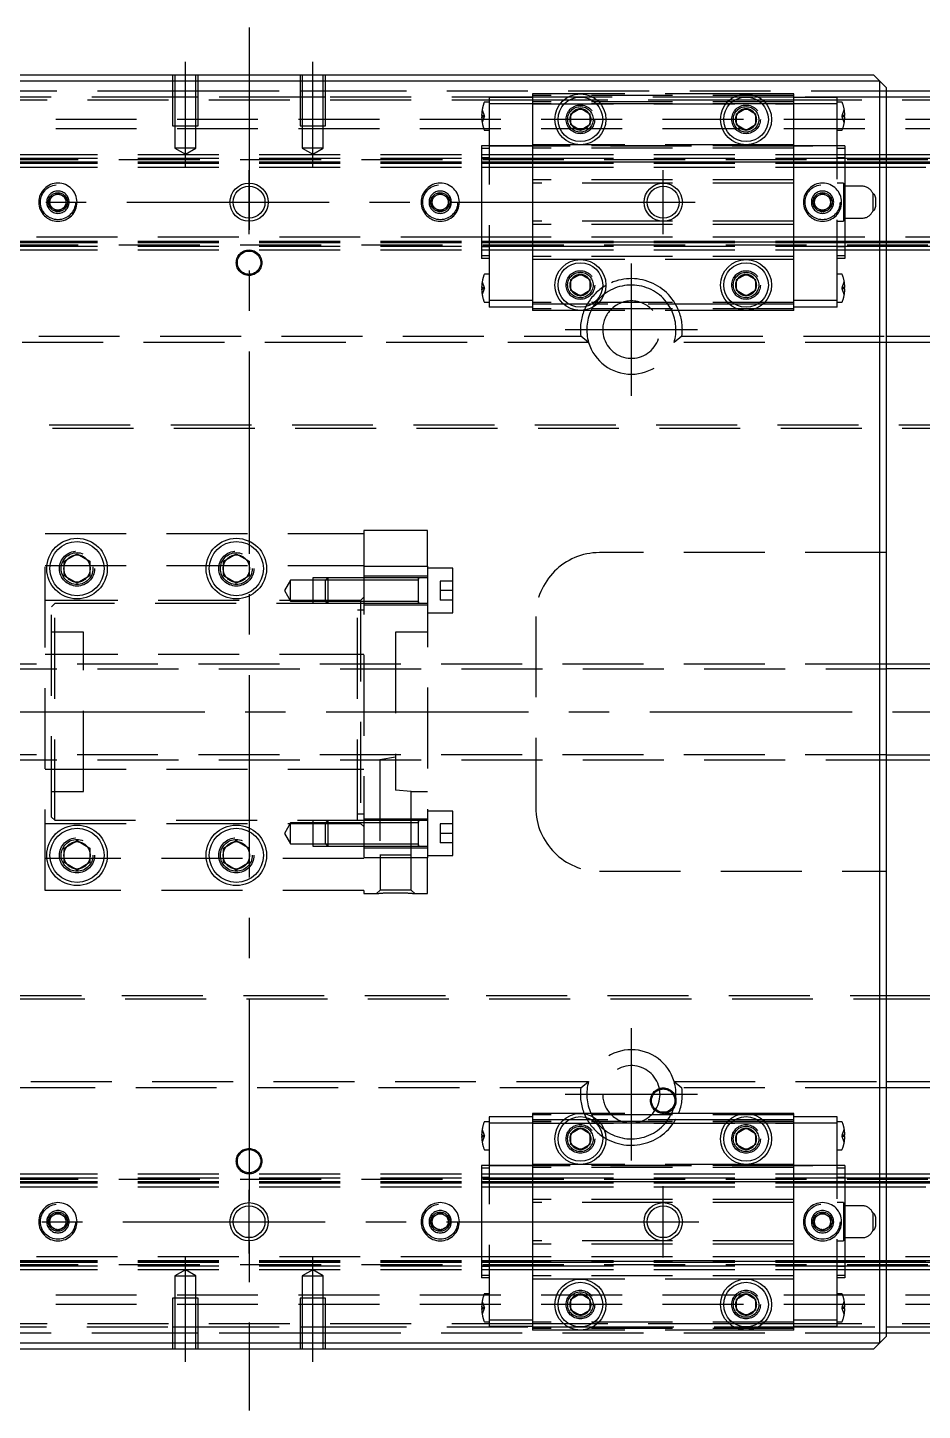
# Model space of a CAD drawing. Extents: x -22 to 734, y -340 to 107.
# Drawn here: x 195.2 to 335.7, y -109.6 to 107.4 of the extents above; entities that cross this region are included whole.
import ezdxf

# ---------------------------------------------------------------- set-up
doc = ezdxf.new("R2010")
doc.units = 0
doc.linetypes.add('CENTER', pattern=[50.8, 31.75, -6.35, 6.35, -6.35])
doc.linetypes.add('DASHED', pattern=[19.05, 12.7, -6.35])
doc.layers.get('0').update_dxf_attribs({"linetype": 'CONTINUOUS'})
doc.layers.add('CENTER', color=1, linetype='CENTER')

msp = doc.modelspace()

# ---------------------------------------------------------------- linework, layer by layer
at = {"color": 7, "linetype": 'CONTINUOUS'}
for p, q in [((132, 100), (328, 100)), ((329, 99), (328, 100)), ((329, 99), (131, 99)), ((330, 98), (329, 99)), ((329, -99), (329, 99)), ((330, 98), (330, -98)), ((330, 97.5), (458, 97.5)), ((459, 96.5), (330, 96.5)), ((280.5, 93.87), (282, 94.73)), ((280.5, 92.13), (280.5, 93.87)), ((282, 94.73), (283.5, 93.87)), ((283.5, 93.87), (283.5, 92.13)), ((306.5, 93.87), (308, 94.73)), ((306.5, 92.13), (306.5, 93.87)), ((308, 94.73), (309.5, 93.87)), ((309.5, 93.87), (309.5, 92.13)), ((282, 91.27), (280.5, 92.13)), ((283.5, 92.13), (282, 91.27)), ((308, 91.27), (306.5, 92.13)), ((309.5, 92.13), (308, 91.27)), ((330, 87.5), (460, 87.5)), ((330, 86.32), (460, 86.32)), ((330, 86.1), (460, 86.1)), ((330, 73.9), (460, 73.9)), ((330, 73.68), (460, 73.68)), ((330, 72.5), (460, 72.5)), ((280.5, 67.87), (282, 68.73)), ((280.5, 66.13), (280.5, 67.87)), ((282, 68.73), (283.5, 67.87)), ((283.5, 67.87), (283.5, 66.13)), ((306.5, 67.87), (308, 68.73)), ((306.5, 66.13), (306.5, 67.87)), ((308, 68.73), (309.5, 67.87)), ((309.5, 67.87), (309.5, 66.13)), ((282, 65.27), (280.5, 66.13)), ((283.5, 66.13), (282, 65.27)), ((308, 65.27), (306.5, 66.13)), ((309.5, 66.13), (308, 65.27)), ((330, 59), (402.06, 59)), ((403.29, 58), (330, 58)), ((201, 23.65), (203, 24.81)), ((203, 24.81), (205, 23.65)), ((226, 23.65), (228, 24.81)), ((228, 24.81), (230, 23.65)), ((201, 21.35), (201, 23.65)), ((205, 23.65), (205, 21.35)), ((226, 21.35), (226, 23.65)), ((230, 23.65), (230, 21.35)), ((203, 20.19), (201, 21.35)), ((205, 21.35), (203, 20.19)), ((228, 20.19), (226, 21.35)), ((230, 21.35), (228, 20.19)), ((410, 7.5), (330, 7.5)), ((330, -7.5), (410, -7.5)), ((201, -21.35), (203, -20.19)), ((201, -23.65), (201, -21.35)), ((203, -20.19), (205, -21.35)), ((205, -21.35), (205, -23.65)), ((226, -21.35), (228, -20.19)), ((226, -23.65), (226, -21.35)), ((228, -20.19), (230, -21.35)), ((230, -21.35), (230, -23.65)), ((203, -24.81), (201, -23.65)), ((205, -23.65), (203, -24.81)), ((228, -24.81), (226, -23.65)), ((230, -23.65), (228, -24.81)), ((330, -58), (403.29, -58)), ((402.06, -59), (330, -59)), ((280.5, -66.13), (282, -65.27)), ((280.5, -67.87), (280.5, -66.13)), ((282, -65.27), (283.5, -66.13)), ((283.5, -66.13), (283.5, -67.87)), ((306.5, -66.13), (308, -65.27)), ((306.5, -67.87), (306.5, -66.13)), ((308, -65.27), (309.5, -66.13)), ((309.5, -66.13), (309.5, -67.87)), ((282, -68.73), (280.5, -67.87)), ((283.5, -67.87), (282, -68.73)), ((308, -68.73), (306.5, -67.87)), ((309.5, -67.87), (308, -68.73)), ((330, -72.5), (460, -72.5)), ((330, -73.68), (460, -73.68)), ((330, -73.9), (460, -73.9)), ((330, -86.1), (460, -86.1)), ((330, -86.32), (460, -86.32)), ((330, -87.5), (460, -87.5)), ((280.5, -92.13), (282, -91.27)), ((280.5, -93.87), (280.5, -92.13)), ((282, -91.27), (283.5, -92.13)), ((283.5, -92.13), (283.5, -93.87)), ((306.5, -92.13), (308, -91.27)), ((306.5, -93.87), (306.5, -92.13)), ((308, -91.27), (309.5, -92.13)), ((309.5, -92.13), (309.5, -93.87)), ((282, -94.73), (280.5, -93.87)), ((283.5, -93.87), (282, -94.73)), ((308, -94.73), (306.5, -93.87)), ((309.5, -93.87), (308, -94.73)), ((330, -96.5), (459, -96.5)), ((458, -97.5), (330, -97.5)), ((131, -99), (329, -99)), ((328, -100), (329, -99)), ((329, -99), (330, -98)), ((328, -100), (132, -100))]:
    msp.add_line(p, q, dxfattribs=at)
at = {"color": 3, "linetype": 'DASHED'}
for p, q in [((218, 100), (218, 92)), ((218.35, 100), (218.35, 92)), ((221.65, 92), (221.65, 100)), ((222, 92), (222, 100)), ((238, 100), (238, 92)), ((238.35, 100), (238.35, 92)), ((241.65, 92), (241.65, 100)), ((242, 92), (242, 100)), ((130, 97.5), (218, 97.5)), ((218, 96.5), (185.5, 96.5)), ((274.5, 96), (185.5, 96)), ((218, 97.5), (222, 97.5)), ((222, 96.5), (218, 96.5)), ((222, 97.5), (238, 97.5)), ((238, 96.5), (222, 96.5)), ((238, 97.5), (242, 97.5)), ((242, 96.5), (238, 96.5)), ((242, 97.5), (330, 97.5)), ((274.5, 96.5), (242, 96.5)), ((267.7, 95.7), (266.99, 95.7)), ((267.7, 96.45), (267.7, 95.45)), ((274.5, 96.45), (267.7, 96.45)), ((274.5, 97), (274.5, 96)), ((282, 97), (274.5, 97)), ((315.5, 96.75), (274.5, 96.75)), ((280.06, 96.5), (274.5, 96.5)), ((274.5, 96), (274.5, 89)), ((279.35, 96), (274.5, 96)), ((315.5, 95.75), (274.5, 95.75)), ((280.2, 96), (279.35, 96)), ((282, 96.5), (280.06, 96.5)), ((283.8, 96), (280.2, 96)), ((308, 97), (282, 97)), ((283.94, 96.5), (282, 96.5)), ((284.65, 96), (283.8, 96)), ((306.06, 96.5), (283.94, 96.5)), ((305.35, 96), (284.65, 96)), ((306.2, 96), (305.35, 96)), ((308, 96.5), (306.06, 96.5)), ((309.8, 96), (306.2, 96)), ((315.5, 97), (308, 97)), ((309.94, 96.5), (308, 96.5)), ((310.65, 96), (309.8, 96)), ((315.5, 96.5), (309.94, 96.5)), ((315.5, 96), (310.65, 96)), ((315.5, 96), (315.5, 97)), ((330, 96.5), (315.5, 96.5)), ((322.3, 96.45), (315.5, 96.45)), ((459.5, 96), (315.5, 96)), ((315.5, 89), (315.5, 96)), ((322.3, 95.45), (322.3, 96.45)), ((323.01, 95.7), (322.3, 95.7)), ((266.5, 93.6), (266.58, 93.6)), ((266.58, 93.4), (266.5, 93.4)), ((266.58, 94.5), (266.9, 93.6)), ((266.58, 93.6), (266.9, 93.6)), ((266.58, 93.6), (266.58, 93.4)), ((266.9, 93.4), (266.58, 92.5)), ((266.58, 93.4), (266.9, 93.4)), ((266.9, 93.6), (266.94, 93.5)), ((266.9, 93.4), (266.94, 93.5)), ((267.7, 95.45), (267.7, 64.55)), ((274.5, 95.45), (267.7, 95.45)), ((315.5, 95.45), (274.5, 95.45)), ((274.5, 95.45), (315.5, 95.45)), ((280, 93), (280.03, 93.35)), ((309.97, 93.33), (310, 93)), ((322.3, 95.45), (315.5, 95.45)), ((322.3, 64.55), (322.3, 95.45)), ((323.1, 93.6), (323.06, 93.5)), ((323.1, 93.4), (323.06, 93.5)), ((323.1, 93.6), (323.42, 94.5)), ((323.42, 93.6), (323.1, 93.6)), ((323.42, 92.5), (323.1, 93.4)), ((323.42, 93.4), (323.1, 93.4)), ((323.42, 93.4), (323.42, 93.6)), ((323.42, 93.6), (323.5, 93.6)), ((323.5, 93.4), (323.42, 93.4)), ((460, 93), (0, 93)), ((460, 91.5), (0, 91.5)), ((218, 92), (222, 92)), ((218.35, 92), (218.35, 88.5)), ((221.65, 88.5), (221.65, 92)), ((238, 92), (242, 92)), ((238.35, 92), (238.35, 88.5)), ((241.65, 88.5), (241.65, 92)), ((266.99, 91.3), (267.7, 91.3)), ((322.3, 91.3), (323.01, 91.3)), ((274.5, 89), (274.5, 88.5)), ((282, 89), (274.5, 89)), ((308, 89), (282, 89)), ((315.5, 89), (308, 89)), ((315.5, 88.5), (315.5, 89)), ((193.5, 87.5), (266.5, 87.5)), ((193.5, 86.91), (266.5, 86.91)), ((218.35, 88.5), (220, 87.55)), ((221.65, 88.5), (218.35, 88.5)), ((220, 87.55), (221.65, 88.5)), ((238.35, 88.5), (240, 87.55)), ((241.65, 88.5), (238.35, 88.5)), ((240, 87.55), (241.65, 88.5)), ((266.5, 88.82), (266.5, 88.43)), ((274.5, 88.82), (266.5, 88.82)), ((267.7, 88.43), (266.5, 88.43)), ((266.5, 88.43), (266.5, 86.03)), ((266.5, 87.5), (274.5, 87.5)), ((266.5, 87.01), (267.7, 87.01)), ((266.5, 86.91), (274.5, 86.91)), ((267.7, 88.82), (322.3, 88.82)), ((315.5, 88.82), (274.5, 88.82)), ((274.5, 88.5), (274.5, 83.5)), ((315.5, 88.5), (274.5, 88.5)), ((274.5, 87.5), (315.5, 87.5)), ((274.5, 86.91), (315.5, 86.91)), ((323.5, 88.82), (315.5, 88.82)), ((315.5, 83.5), (315.5, 88.5)), ((315.5, 87.5), (323.5, 87.5)), ((315.5, 86.91), (323.5, 86.91)), ((323.5, 88.43), (322.3, 88.43)), ((322.3, 87.01), (323.5, 87.01)), ((323.5, 88.82), (323.5, 88.43)), ((323.5, 88.43), (323.5, 86.03)), ((323.5, 87.5), (330, 87.5)), ((323.5, 86.91), (330, 86.91)), ((330, 86.91), (460, 86.91)), ((0, 86.7), (460, 86.7)), ((193.5, 86.32), (266.5, 86.32)), ((193.5, 86.26), (266.5, 86.26)), ((193.5, 86.1), (266.5, 86.1)), ((193.5, 85.5), (266.5, 85.5)), ((266.5, 86.32), (274.5, 86.32)), ((274.5, 86.26), (266.5, 86.26)), ((266.5, 86.1), (274.5, 86.1)), ((266.5, 86.03), (266.5, 73.97)), ((266.5, 85.5), (274.5, 85.5)), ((274.5, 86.32), (315.5, 86.32)), ((315.5, 86.26), (274.5, 86.26)), ((274.5, 86.1), (315.5, 86.1)), ((274.5, 85.5), (315.5, 85.5)), ((315.5, 86.32), (323.5, 86.32)), ((323.5, 86.26), (315.5, 86.26)), ((315.5, 86.1), (323.5, 86.1)), ((315.5, 85.5), (323.5, 85.5)), ((323.5, 86.32), (330, 86.32)), ((323.5, 86.26), (460, 86.26)), ((323.5, 86.1), (330, 86.1)), ((323.5, 86.03), (323.5, 73.97)), ((323.5, 85.5), (460, 85.5)), ((274.5, 83.5), (274.5, 83)), ((315.5, 83.5), (274.5, 83.5)), ((274.5, 83), (274.5, 77)), ((295, 83), (274.5, 83)), ((315.5, 83), (295, 83)), ((315.5, 83), (315.5, 83.5)), ((315.5, 77), (315.5, 83)), ((323.3, 83), (322.3, 83)), ((323.3, 83), (323.3, 77)), ((326.25, 82.5), (323.3, 82.5)), ((198.75, 80.72), (200, 81.44)), ((198.75, 79.28), (198.75, 80.72)), ((200, 81.44), (201.25, 80.72)), ((201.25, 80.72), (201.25, 79.28)), ((258.75, 80.72), (260, 81.44)), ((258.75, 79.28), (258.75, 80.72)), ((260, 81.44), (261.25, 80.72)), ((261.25, 80.72), (261.25, 79.28)), ((318.75, 80.72), (320, 81.44)), ((318.75, 79.28), (318.75, 80.72)), ((320, 81.44), (321.25, 80.72)), ((321.25, 80.72), (321.25, 79.28)), ((327.88, 81.39), (327.88, 80)), ((328.3, 80.75), (328.3, 80)), ((198.5, 80), (198.52, 80.22)), ((200, 78.56), (198.75, 79.28)), ((201.25, 79.28), (200, 78.56)), ((258.5, 80), (258.52, 80.22)), ((260, 78.56), (258.75, 79.28)), ((261.25, 79.28), (260, 78.56)), ((318.5, 80), (318.52, 80.22)), ((320, 78.56), (318.75, 79.28)), ((321.25, 79.28), (320, 78.56)), ((327.88, 80), (327.88, 78.61)), ((328.3, 80), (328.3, 79.25)), ((274.5, 77), (274.5, 76.5)), ((295, 77), (274.5, 77)), ((274.5, 76.5), (274.5, 71.5)), ((315.5, 76.5), (274.5, 76.5)), ((315.5, 77), (295, 77)), ((315.5, 76.5), (315.5, 77)), ((315.5, 71.5), (315.5, 76.5)), ((322.3, 77), (323.3, 77)), ((323.3, 77.5), (326.25, 77.5)), ((266.5, 74.5), (193.5, 74.5)), ((193.5, 73.9), (266.5, 73.9)), ((274.5, 74.5), (266.5, 74.5)), ((266.5, 73.97), (266.5, 71.57)), ((266.5, 73.9), (274.5, 73.9)), ((315.5, 74.5), (274.5, 74.5)), ((274.5, 73.9), (315.5, 73.9)), ((323.5, 74.5), (315.5, 74.5)), ((315.5, 73.9), (323.5, 73.9)), ((460, 74.5), (323.5, 74.5)), ((323.5, 73.97), (323.5, 71.57)), ((323.5, 73.9), (330, 73.9)), ((0, 73.3), (460, 73.3)), ((193.5, 73.74), (266.5, 73.74)), ((193.5, 73.68), (266.5, 73.68)), ((193.5, 73.09), (266.5, 73.09)), ((193.5, 72.5), (266.5, 72.5)), ((274.5, 73.74), (266.5, 73.74)), ((266.5, 73.68), (274.5, 73.68)), ((266.5, 73.09), (274.5, 73.09)), ((267.7, 72.99), (266.5, 72.99)), ((266.5, 72.5), (274.5, 72.5)), ((315.5, 73.74), (274.5, 73.74)), ((274.5, 73.68), (315.5, 73.68)), ((274.5, 73.09), (315.5, 73.09)), ((274.5, 72.5), (315.5, 72.5)), ((323.5, 73.74), (315.5, 73.74)), ((315.5, 73.68), (323.5, 73.68)), ((315.5, 73.09), (323.5, 73.09)), ((315.5, 72.5), (323.5, 72.5)), ((323.5, 72.99), (322.3, 72.99)), ((323.5, 73.74), (460, 73.74)), ((323.5, 73.68), (330, 73.68)), ((323.5, 73.09), (330, 73.09)), ((323.5, 72.5), (330, 72.5)), ((330, 73.09), (460, 73.09)), ((266.5, 71.57), (266.5, 71.18)), ((267.7, 71.57), (266.5, 71.57)), ((267.7, 71.18), (266.5, 71.18)), ((274.5, 71.5), (274.5, 71)), ((315.5, 71.5), (274.5, 71.5)), ((274.5, 71), (274.5, 64)), ((282, 71), (274.5, 71)), ((308, 71), (282, 71)), ((315.5, 71), (308, 71)), ((315.5, 71), (315.5, 71.5)), ((315.5, 64), (315.5, 71)), ((323.5, 71.57), (322.3, 71.57)), ((323.5, 71.18), (322.3, 71.18)), ((323.5, 71.57), (323.5, 71.18)), ((266.58, 67.5), (266.9, 66.6)), ((267.7, 68.7), (266.99, 68.7)), ((280, 67), (280.03, 67.35)), ((306, 67), (306.03, 67.35)), ((323.01, 68.7), (322.3, 68.7)), ((323.1, 66.6), (323.42, 67.5)), ((266.5, 66.6), (266.58, 66.6)), ((266.58, 66.4), (266.5, 66.4)), ((266.58, 66.6), (266.9, 66.6)), ((266.58, 66.6), (266.58, 66.4)), ((266.9, 66.4), (266.58, 65.5)), ((266.58, 66.4), (266.9, 66.4)), ((266.9, 66.6), (266.94, 66.5)), ((266.9, 66.4), (266.94, 66.5)), ((323.1, 66.6), (323.06, 66.5)), ((323.1, 66.4), (323.06, 66.5)), ((323.42, 66.6), (323.1, 66.6)), ((323.42, 65.5), (323.1, 66.4)), ((323.42, 66.4), (323.1, 66.4)), ((323.42, 66.4), (323.42, 66.6)), ((323.42, 66.6), (323.5, 66.6)), ((323.5, 66.4), (323.42, 66.4)), ((266.99, 64.3), (267.7, 64.3)), ((267.7, 64.55), (267.7, 63.55)), ((274.5, 64.55), (267.7, 64.55)), ((274.5, 63.55), (267.7, 63.55)), ((315.5, 64.25), (274.5, 64.25)), ((274.5, 64), (274.5, 63)), ((279.35, 64), (274.5, 64)), ((315.5, 63.25), (274.5, 63.25)), ((282, 63), (274.5, 63)), ((280.2, 64), (279.35, 64)), ((283.8, 64), (280.2, 64)), ((308, 63), (282, 63)), ((284.65, 64), (283.8, 64)), ((305.35, 64), (284.65, 64)), ((306.2, 64), (305.35, 64)), ((309.8, 64), (306.2, 64)), ((315.5, 63), (308, 63)), ((310.65, 64), (309.8, 64)), ((315.5, 64), (310.65, 64)), ((322.3, 64.55), (315.5, 64.55)), ((315.5, 63), (315.5, 64)), ((322.3, 63.55), (315.5, 63.55)), ((322.3, 63.55), (322.3, 64.55)), ((322.3, 64.3), (323.01, 64.3)), ((177.94, 59), (282.06, 59)), ((283.29, 58), (282.06, 59)), ((297.94, 59), (296.71, 58)), ((297.94, 59), (330, 59)), ((283.29, 58), (176.71, 58)), ((330, 58), (296.71, 58)), ((459.5, 44.5), (0.5, 44.5)), ((459, 45), (1, 45)), ((258, 28.5), (248, 28.5)), ((248, 28.5), (248, 28)), ((258, 22.87), (258, 28.5)), ((198, -28), (198, 28)), ((198, 28), (248, 28)), ((248, 28), (248, -28)), ((330, 25), (285, 25)), ((198, 23), (248, 23)), ((205.48, 22.79), (205.5, 22.5)), ((225.5, 22.5), (225.53, 22.91)), ((248, 22.87), (258, 22.87)), ((258, 22.87), (258, -22.87)), ((262, 22.55), (258, 22.55)), ((262, 15.55), (262, 22.55)), ((236.5, 20.7), (235.55, 19.05)), ((236.5, 17.4), (236.5, 20.7)), ((240, 20.7), (236.5, 20.7)), ((240, 21.05), (240, 17.05)), ((242.35, 21.05), (240, 21.05)), ((242, 20.7), (240, 20.7)), ((242.35, 21.05), (242, 20.7)), ((242, 17.4), (242, 20.7)), ((248, 20.7), (242, 20.7)), ((248, 20.7), (242, 20.7)), ((242.35, 21.05), (242.35, 17.05)), ((248, 21.05), (242.35, 21.05)), ((248, 21.05), (242.35, 21.05)), ((258, 21.3), (248, 21.3)), ((256.6, 21.05), (248, 21.05)), ((256.6, 20.7), (248, 20.7)), ((258, 21.05), (256.59, 21.05)), ((256.6, 17.05), (256.6, 21.05)), ((256.6, 17.05), (256.6, 21.05)), ((256.6, 20.84), (256.6, 21.05)), ((256.6, 21.05), (256.6, 20.84)), ((256.6, 17.27), (256.6, 20.84)), ((260, 20.55), (260, 19.05)), ((262, 20.55), (260, 20.55)), ((247.5, 17.5), (198, 17.5)), ((235.55, 19.05), (236.5, 17.4)), ((236.5, 17.4), (240, 17.4)), ((240, 17.4), (242, 17.4)), ((242, 17.4), (248, 17.4)), ((242, 17.4), (242.35, 17.05)), ((242, 17.4), (248, 17.4)), ((248, 18), (247.5, 17.5)), ((247.5, 17.5), (247.5, -17.5)), ((248, 17.4), (256.6, 17.4)), ((262, 19.05), (260, 19.05)), ((260, 19.05), (260, 17.55)), ((262, 17.55), (260, 17.55)), ((199.5, 17), (199, 16.5)), ((199, -16.5), (199, 16.5)), ((247, 17), (199.5, 17)), ((199.5, -17), (199.5, 17)), ((240, 17.05), (242.35, 17.05)), ((242.35, 17.05), (248, 17.05)), ((242.35, 17.05), (248, 17.05)), ((247, -17), (247, 17)), ((248, 16), (247, 16)), ((248, 17.05), (256.6, 17.05)), ((248, 16.8), (258, 16.8)), ((256.59, 17.05), (258, 17.05)), ((256.6, 17.05), (256.6, 17.27)), ((256.6, 17.27), (256.6, 17.05)), ((256.6, 17.05), (256.6, 17.05)), ((258, 15.55), (262, 15.55)), ((275, 15), (275, -15)), ((204, 12.5), (199, 12.5)), ((204, -12.5), (204, 12.5)), ((258, 12.5), (253, 12.5)), ((253, 12.5), (253, -12.26)), ((247.5, 9), (198, 9)), ((248, 9), (247.5, 9)), ((330, 7.5), (130, 7.5)), ((130, 6.75), (330, 6.75)), ((330, -6.75), (130, -6.75)), ((130, -7.5), (330, -7.5)), ((253, -7.09), (250.54, -7.5)), ((250.54, -7.5), (250.54, -22.5)), ((250.54, -7.5), (250.55, -7.5)), ((198, -9), (247.5, -9)), ((247.5, -9), (248, -9)), ((199, -12.5), (204, -12.5)), ((255.46, -12.5), (253, -12.26)), ((255.46, -22.5), (255.46, -12.5)), ((255.46, -12.5), (258, -12.5)), ((199, -16.5), (199.5, -17)), ((199.5, -17), (247, -17)), ((240, -17.05), (240, -21.05)), ((242.35, -17.05), (240, -17.05)), ((242.35, -17.05), (242, -17.4)), ((242.35, -17.05), (242.35, -21.05)), ((248, -17.05), (242.35, -17.05)), ((248, -17.05), (242.35, -17.05)), ((247, -16), (248, -16)), ((258, -16.8), (248, -16.8)), ((256.6, -17.05), (248, -17.05)), ((258, -17.05), (256.59, -17.05)), ((256.6, -21.05), (256.6, -17.05)), ((256.6, -21.05), (256.6, -17.05)), ((256.6, -17.4), (256.6, -17.05)), ((256.6, -17.27), (256.6, -17.05)), ((256.6, -17.05), (256.6, -17.27)), ((256.6, -20.84), (256.6, -17.27)), ((262, -15.55), (258, -15.55)), ((262, -22.55), (262, -15.55)), ((198, -17.5), (247.5, -17.5)), ((236.5, -17.4), (235.55, -19.05)), ((235.55, -19.05), (236.5, -20.7)), ((236.5, -20.7), (236.5, -17.4)), ((240, -17.4), (236.5, -17.4)), ((242, -17.4), (240, -17.4)), ((242, -20.7), (242, -17.4)), ((248, -17.4), (242, -17.4)), ((248, -17.4), (242, -17.4)), ((247.5, -17.5), (248, -18)), ((256.6, -17.4), (248, -17.4)), ((256.6, -20.7), (256.6, -17.4)), ((260, -17.55), (260, -19.05)), ((262, -17.55), (260, -17.55)), ((262, -19.05), (260, -19.05)), ((260, -19.05), (260, -20.55)), ((236.5, -20.7), (240, -20.7)), ((240, -20.7), (242, -20.7)), ((240, -21.05), (242.35, -21.05)), ((242, -20.7), (248, -20.7)), ((242, -20.7), (242.35, -21.05)), ((242, -20.7), (248, -20.7)), ((242.35, -21.05), (248, -21.05)), ((242.35, -21.05), (248, -21.05)), ((248, -20.7), (256.6, -20.7)), ((248, -21.05), (256.6, -21.05)), ((248, -21.3), (258, -21.3)), ((256.59, -21.05), (258, -21.05)), ((256.6, -21.05), (256.6, -20.7)), ((256.6, -21.05), (256.6, -20.84)), ((256.6, -20.84), (256.6, -21.05)), ((262, -20.55), (260, -20.55)), ((248, -23), (198, -23)), ((200.5, -22.5), (200.53, -22.09)), ((225.5, -22.5), (225.53, -22.09)), ((258, -22.87), (248, -22.87)), ((255.46, -22.5), (250.54, -22.5)), ((250.55, -22.5), (250.55, -27.95)), ((255.45, -27.95), (255.45, -22.5)), ((258, -22.55), (262, -22.55)), ((258, -28.5), (258, -22.87)), ((285, -25), (330, -25)), ((248, -28), (198, -28)), ((248, -28), (248, -28.5)), ((250.55, -27.95), (250, -28.5)), ((255.45, -27.95), (250.55, -27.95)), ((256, -28.5), (255.45, -27.95)), ((248, -28.5), (250, -28.5)), ((250, -28.5), (250.01, -28.5)), ((250, -28.5), (250, -28.5)), ((250.01, -28.5), (250.02, -28.5)), ((250.02, -28.5), (250.04, -28.5)), ((250.04, -28.5), (250.06, -28.49)), ((250.06, -28.49), (250.08, -28.49)), ((250.08, -28.49), (250.11, -28.49)), ((250.11, -28.49), (250.15, -28.49)), ((250.15, -28.49), (250.19, -28.48)), ((250.19, -28.48), (250.24, -28.48)), ((250.24, -28.48), (250.3, -28.47)), ((250.3, -28.47), (250.37, -28.47)), ((250.37, -28.47), (250.44, -28.46)), ((250.44, -28.46), (250.52, -28.45)), ((250.52, -28.45), (250.61, -28.45)), ((250.61, -28.45), (250.7, -28.44)), ((250.7, -28.44), (250.8, -28.43)), ((250.8, -28.43), (250.9, -28.43)), ((250.9, -28.43), (251.01, -28.42)), ((251.01, -28.42), (251.12, -28.41)), ((251.12, -28.41), (251.24, -28.41)), ((251.24, -28.41), (251.36, -28.4)), ((251.36, -28.4), (251.48, -28.39)), ((251.48, -28.39), (251.61, -28.39)), ((251.61, -28.39), (251.74, -28.38)), ((251.74, -28.38), (251.87, -28.38)), ((251.87, -28.38), (252.01, -28.37)), ((252.01, -28.37), (252.15, -28.37)), ((252.15, -28.37), (252.29, -28.36)), ((252.29, -28.36), (252.43, -28.36)), ((252.43, -28.36), (252.57, -28.36)), ((252.57, -28.36), (252.71, -28.36)), ((252.71, -28.36), (252.85, -28.36)), ((252.85, -28.36), (253, -28.36)), ((253, -28.36), (253.15, -28.36)), ((253.15, -28.36), (253.29, -28.36)), ((253.29, -28.36), (253.43, -28.36)), ((253.43, -28.36), (253.57, -28.36)), ((253.57, -28.36), (253.71, -28.36)), ((253.71, -28.36), (253.85, -28.37)), ((253.85, -28.37), (253.99, -28.37)), ((253.99, -28.37), (254.13, -28.38)), ((254.13, -28.38), (254.26, -28.38)), ((254.26, -28.38), (254.39, -28.39)), ((254.39, -28.39), (254.52, -28.39)), ((254.52, -28.39), (254.64, -28.4)), ((254.64, -28.4), (254.76, -28.41)), ((254.76, -28.41), (254.88, -28.41)), ((254.88, -28.41), (254.99, -28.42)), ((254.99, -28.42), (255.1, -28.43)), ((255.1, -28.43), (255.2, -28.43)), ((255.2, -28.43), (255.3, -28.44)), ((255.3, -28.44), (255.39, -28.45)), ((255.39, -28.45), (255.48, -28.45)), ((255.48, -28.45), (255.54, -28.46)), ((255.54, -28.46), (255.6, -28.46)), ((255.6, -28.46), (255.66, -28.47)), ((255.66, -28.47), (255.71, -28.47)), ((255.71, -28.47), (255.76, -28.48)), ((255.76, -28.48), (255.81, -28.48)), ((255.81, -28.48), (255.85, -28.49)), ((255.85, -28.49), (255.89, -28.49)), ((255.89, -28.49), (255.92, -28.49)), ((255.92, -28.49), (255.94, -28.49)), ((255.94, -28.49), (255.97, -28.5)), ((255.97, -28.5), (255.99, -28.5)), ((255.99, -28.5), (256, -28.5)), ((256, -28.5), (256, -28.5)), ((256, -28.5), (258, -28.5)), ((256, -28.5), (256, -28.5)), ((0.5, -44.5), (459.5, -44.5)), ((1, -45), (459, -45)), ((176.71, -58), (283.29, -58)), ((282.06, -59), (283.29, -58)), ((296.71, -58), (330, -58)), ((296.71, -58), (297.94, -59)), ((282.06, -59), (177.94, -59)), ((330, -59), (297.94, -59)), ((267.7, -64.3), (266.99, -64.3)), ((267.7, -63.55), (267.7, -64.55)), ((274.5, -63.55), (267.7, -63.55)), ((267.7, -64.55), (267.7, -95.45)), ((274.5, -64.55), (267.7, -64.55)), ((274.5, -63), (274.5, -64)), ((282, -63), (274.5, -63)), ((315.5, -63.25), (274.5, -63.25)), ((274.5, -64), (274.5, -71)), ((279.35, -64), (274.5, -64)), ((315.5, -64.25), (274.5, -64.25)), ((315.5, -64.55), (274.5, -64.55)), ((274.5, -64.55), (315.5, -64.55)), ((280.2, -64), (279.35, -64)), ((283.8, -64), (280.2, -64)), ((308, -63), (282, -63)), ((284.65, -64), (283.8, -64)), ((305.35, -64), (284.65, -64)), ((306.2, -64), (305.35, -64)), ((309.8, -64), (306.2, -64)), ((315.5, -63), (308, -63)), ((310.65, -64), (309.8, -64)), ((315.5, -64), (310.65, -64)), ((315.5, -64), (315.5, -63)), ((322.3, -63.55), (315.5, -63.55)), ((315.5, -71), (315.5, -64)), ((322.3, -64.55), (315.5, -64.55)), ((322.3, -64.55), (322.3, -63.55)), ((323.01, -64.3), (322.3, -64.3)), ((322.3, -95.45), (322.3, -64.55)), ((266.5, -66.4), (266.58, -66.4)), ((266.58, -66.6), (266.5, -66.6)), ((266.58, -65.5), (266.9, -66.4)), ((266.58, -66.4), (266.9, -66.4)), ((266.58, -66.4), (266.58, -66.6)), ((266.9, -66.6), (266.58, -67.5)), ((266.58, -66.6), (266.9, -66.6)), ((266.9, -66.4), (266.94, -66.5)), ((266.9, -66.6), (266.94, -66.5)), ((280, -67), (280.03, -66.65)), ((306, -67), (306.03, -66.65)), ((323.1, -66.4), (323.06, -66.5)), ((323.1, -66.6), (323.06, -66.5)), ((323.1, -66.4), (323.42, -65.5)), ((323.42, -66.4), (323.1, -66.4)), ((323.42, -67.5), (323.1, -66.6)), ((323.42, -66.6), (323.1, -66.6)), ((323.42, -66.6), (323.42, -66.4)), ((323.42, -66.4), (323.5, -66.4)), ((323.5, -66.6), (323.42, -66.6)), ((266.99, -68.7), (267.7, -68.7)), ((322.3, -68.7), (323.01, -68.7)), ((266.5, -71.18), (266.5, -71.57)), ((274.5, -71.18), (266.5, -71.18)), ((267.7, -71.57), (266.5, -71.57)), ((266.5, -71.57), (266.5, -73.97)), ((267.7, -71.18), (322.3, -71.18)), ((274.5, -71), (274.5, -71.5)), ((282, -71), (274.5, -71)), ((315.5, -71.18), (274.5, -71.18)), ((274.5, -71.5), (274.5, -76.5)), ((315.5, -71.5), (274.5, -71.5)), ((308, -71), (282, -71)), ((315.5, -71), (308, -71)), ((315.5, -71.5), (315.5, -71)), ((323.5, -71.18), (315.5, -71.18)), ((315.5, -76.5), (315.5, -71.5)), ((323.5, -71.57), (322.3, -71.57)), ((323.5, -71.18), (323.5, -71.57)), ((323.5, -71.57), (323.5, -73.97)), ((0, -73.3), (460, -73.3)), ((193.5, -72.5), (266.5, -72.5)), ((193.5, -73.09), (266.5, -73.09)), ((193.5, -73.68), (266.5, -73.68)), ((193.5, -73.74), (266.5, -73.74)), ((266.5, -72.5), (274.5, -72.5)), ((266.5, -72.99), (267.7, -72.99)), ((266.5, -73.09), (274.5, -73.09)), ((266.5, -73.68), (274.5, -73.68)), ((274.5, -73.74), (266.5, -73.74)), ((274.5, -72.5), (315.5, -72.5)), ((274.5, -73.09), (315.5, -73.09)), ((274.5, -73.68), (315.5, -73.68)), ((315.5, -73.74), (274.5, -73.74)), ((315.5, -72.5), (323.5, -72.5)), ((315.5, -73.09), (323.5, -73.09)), ((315.5, -73.68), (323.5, -73.68)), ((323.5, -73.74), (315.5, -73.74)), ((322.3, -72.99), (323.5, -72.99)), ((323.5, -72.5), (330, -72.5)), ((323.5, -73.09), (330, -73.09)), ((323.5, -73.68), (330, -73.68)), ((323.5, -73.74), (460, -73.74)), ((330, -73.09), (460, -73.09)), ((193.5, -73.9), (266.5, -73.9)), ((193.5, -74.5), (266.5, -74.5)), ((266.5, -73.9), (274.5, -73.9)), ((266.5, -73.97), (266.5, -86.03)), ((266.5, -74.5), (274.5, -74.5)), ((274.5, -73.9), (315.5, -73.9)), ((274.5, -74.5), (315.5, -74.5)), ((315.5, -73.9), (323.5, -73.9)), ((315.5, -74.5), (323.5, -74.5)), ((323.5, -73.9), (330, -73.9)), ((323.5, -73.97), (323.5, -86.03)), ((323.5, -74.5), (460, -74.5)), ((274.5, -76.5), (274.5, -77)), ((315.5, -76.5), (274.5, -76.5)), ((274.5, -77), (274.5, -83)), ((295, -77), (274.5, -77)), ((315.5, -77), (295, -77)), ((315.5, -77), (315.5, -76.5)), ((315.5, -83), (315.5, -77)), ((323.3, -77), (322.3, -77)), ((323.3, -77), (323.3, -83)), ((326.25, -77.5), (323.3, -77.5)), ((198.5, -80), (198.52, -79.75)), ((198.75, -79.28), (200, -78.56)), ((198.75, -80.72), (198.75, -79.28)), ((200, -78.56), (201.25, -79.28)), ((201.25, -79.28), (201.25, -80.72)), ((258.5, -80), (258.52, -79.75)), ((258.75, -79.28), (260, -78.56)), ((258.75, -80.72), (258.75, -79.28)), ((260, -78.56), (261.25, -79.28)), ((261.25, -79.28), (261.25, -80.72)), ((318.5, -80), (318.52, -79.75)), ((318.75, -79.28), (320, -78.56)), ((318.75, -80.72), (318.75, -79.28)), ((320, -78.56), (321.25, -79.28)), ((321.25, -79.28), (321.25, -80.72)), ((327.88, -78.61), (327.88, -80)), ((327.88, -80), (327.88, -81.39)), ((328.3, -79.25), (328.3, -80)), ((328.3, -80), (328.3, -80.75)), ((200, -81.44), (198.75, -80.72)), ((201.25, -80.72), (200, -81.44)), ((260, -81.44), (258.75, -80.72)), ((261.25, -80.72), (260, -81.44)), ((320, -81.44), (318.75, -80.72)), ((321.25, -80.72), (320, -81.44)), ((274.5, -83), (274.5, -83.5)), ((295, -83), (274.5, -83)), ((274.5, -83.5), (274.5, -88.5)), ((315.5, -83.5), (274.5, -83.5)), ((315.5, -83), (295, -83)), ((315.5, -83.5), (315.5, -83)), ((315.5, -88.5), (315.5, -83.5)), ((322.3, -83), (323.3, -83)), ((323.3, -82.5), (326.25, -82.5)), ((0, -86.7), (460, -86.7)), ((266.5, -85.5), (193.5, -85.5)), ((193.5, -86.1), (266.5, -86.1)), ((193.5, -86.26), (266.5, -86.26)), ((193.5, -86.32), (266.5, -86.32)), ((274.5, -85.5), (266.5, -85.5)), ((266.5, -86.03), (266.5, -88.43)), ((266.5, -86.1), (274.5, -86.1)), ((274.5, -86.26), (266.5, -86.26)), ((266.5, -86.32), (274.5, -86.32)), ((315.5, -85.5), (274.5, -85.5)), ((274.5, -86.1), (315.5, -86.1)), ((315.5, -86.26), (274.5, -86.26)), ((274.5, -86.32), (315.5, -86.32)), ((323.5, -85.5), (315.5, -85.5)), ((315.5, -86.1), (323.5, -86.1)), ((323.5, -86.26), (315.5, -86.26)), ((315.5, -86.32), (323.5, -86.32)), ((460, -85.5), (323.5, -85.5)), ((323.5, -86.03), (323.5, -88.43)), ((323.5, -86.1), (330, -86.1)), ((323.5, -86.26), (460, -86.26)), ((323.5, -86.32), (330, -86.32)), ((193.5, -86.91), (266.5, -86.91)), ((193.5, -87.5), (266.5, -87.5)), ((220, -87.55), (218.35, -88.5)), ((218.35, -88.5), (218.35, -92)), ((218.35, -88.5), (221.65, -88.5)), ((221.65, -88.5), (220, -87.55)), ((221.65, -92), (221.65, -88.5)), ((240, -87.55), (238.35, -88.5)), ((238.35, -88.5), (238.35, -92)), ((238.35, -88.5), (241.65, -88.5)), ((241.65, -88.5), (240, -87.55)), ((241.65, -92), (241.65, -88.5)), ((266.5, -86.91), (274.5, -86.91)), ((267.7, -87.01), (266.5, -87.01)), ((266.5, -87.5), (274.5, -87.5)), ((266.5, -88.43), (266.5, -88.82)), ((267.7, -88.43), (266.5, -88.43)), ((267.7, -88.82), (266.5, -88.82)), ((274.5, -86.91), (315.5, -86.91)), ((274.5, -87.5), (315.5, -87.5)), ((274.5, -88.5), (274.5, -89)), ((315.5, -88.5), (274.5, -88.5)), ((315.5, -86.91), (323.5, -86.91)), ((315.5, -87.5), (323.5, -87.5)), ((315.5, -89), (315.5, -88.5)), ((323.5, -87.01), (322.3, -87.01)), ((323.5, -88.43), (322.3, -88.43)), ((323.5, -88.82), (322.3, -88.82)), ((323.5, -86.91), (330, -86.91)), ((323.5, -87.5), (330, -87.5)), ((323.5, -88.43), (323.5, -88.82)), ((330, -86.91), (460, -86.91)), ((274.5, -89), (274.5, -96)), ((282, -89), (274.5, -89)), ((308, -89), (282, -89)), ((315.5, -89), (308, -89)), ((315.5, -96), (315.5, -89)), ((460, -91.5), (0, -91.5)), ((460, -93), (0, -93)), ((218, -92), (218, -100)), ((222, -92), (218, -92)), ((218.35, -92), (218.35, -100)), ((221.65, -100), (221.65, -92)), ((222, -100), (222, -92)), ((238, -92), (238, -100)), ((242, -92), (238, -92)), ((238.35, -92), (238.35, -100)), ((241.65, -100), (241.65, -92)), ((242, -100), (242, -92)), ((266.58, -92.5), (266.9, -93.4)), ((267.7, -91.3), (266.99, -91.3)), ((280, -93), (280.03, -92.65)), ((306, -93), (306.03, -92.65)), ((323.01, -91.3), (322.3, -91.3)), ((323.1, -93.4), (323.42, -92.5)), ((266.5, -93.4), (266.58, -93.4)), ((266.58, -93.6), (266.5, -93.6)), ((266.58, -93.4), (266.9, -93.4)), ((266.58, -93.4), (266.58, -93.6)), ((266.9, -93.6), (266.58, -94.5)), ((266.58, -93.6), (266.9, -93.6)), ((266.9, -93.4), (266.94, -93.5)), ((266.9, -93.6), (266.94, -93.5)), ((267.7, -95.45), (267.7, -96.45)), ((274.5, -95.45), (267.7, -95.45)), ((322.3, -95.45), (315.5, -95.45)), ((322.3, -96.45), (322.3, -95.45)), ((323.1, -93.4), (323.06, -93.5)), ((323.1, -93.6), (323.06, -93.5)), ((323.42, -93.4), (323.1, -93.4)), ((323.42, -94.5), (323.1, -93.6)), ((323.42, -93.6), (323.1, -93.6)), ((323.42, -93.6), (323.42, -93.4)), ((323.42, -93.4), (323.5, -93.4)), ((323.5, -93.6), (323.42, -93.6)), ((218, -97.5), (130, -97.5)), ((274.5, -96), (185.5, -96)), ((185.5, -96.5), (218, -96.5)), ((218, -96.5), (222, -96.5)), ((222, -97.5), (218, -97.5)), ((222, -96.5), (238, -96.5)), ((238, -97.5), (222, -97.5)), ((238, -96.5), (242, -96.5)), ((242, -97.5), (238, -97.5)), ((242, -96.5), (274.5, -96.5)), ((330, -97.5), (242, -97.5)), ((266.99, -95.7), (267.7, -95.7)), ((274.5, -96.45), (267.7, -96.45)), ((315.5, -95.75), (274.5, -95.75)), ((274.5, -96), (274.5, -97)), ((279.35, -96), (274.5, -96)), ((274.5, -96.5), (280.06, -96.5)), ((315.5, -96.75), (274.5, -96.75)), ((282, -97), (274.5, -97)), ((280.2, -96), (279.35, -96)), ((280.06, -96.5), (282, -96.5)), ((283.8, -96), (280.2, -96)), ((282, -96.5), (283.94, -96.5)), ((308, -97), (282, -97)), ((284.65, -96), (283.8, -96)), ((283.94, -96.5), (306.06, -96.5)), ((305.35, -96), (284.65, -96)), ((306.2, -96), (305.35, -96)), ((306.06, -96.5), (308, -96.5)), ((309.8, -96), (306.2, -96)), ((308, -96.5), (309.94, -96.5)), ((315.5, -97), (308, -97)), ((310.65, -96), (309.8, -96)), ((309.94, -96.5), (315.5, -96.5)), ((315.5, -96), (310.65, -96)), ((459.5, -96), (315.5, -96)), ((315.5, -97), (315.5, -96)), ((322.3, -96.45), (315.5, -96.45)), ((315.5, -96.5), (330, -96.5)), ((322.3, -95.7), (323.01, -95.7))]:
    msp.add_line(p, q, dxfattribs=at)
at = {"color": 3, "linetype": 'CONTINUOUS'}
for p, q in [((410, 6.75), (330, 6.75)), ((330, -6.75), (410, -6.75))]:
    msp.add_line(p, q, dxfattribs=at)
at = {"color": 7, "linetype": 'CONTINUOUS'}
for centre, radius in [((282, 93), 4), ((282, 93), 3.5), ((308, 93), 4), ((308, 93), 3.5), ((230, 80), 3), ((230, 80), 2.5), ((295, 80), 2.5), ((282, 67), 4), ((282, 67), 3.5), ((308, 67), 4), ((308, 67), 3.5), ((203, 22.5), 4.75), ((203, 22.5), 4.25), ((228, 22.5), 4.75), ((228, 22.5), 4.25), ((203, -22.5), 4.75), ((203, -22.5), 4.25), ((228, -22.5), 4.75), ((228, -22.5), 4.25), ((282, -67), 4), ((282, -67), 3.5), ((308, -67), 4), ((308, -67), 3.5), ((230, -80), 3), ((230, -80), 2.5), ((295, -80), 2.5), ((282, -93), 4), ((282, -93), 3.5), ((308, -93), 4), ((308, -93), 3.5)]:
    msp.add_circle(centre, radius, dxfattribs=at)
at = {"color": 3, "linetype": 'DASHED'}
for centre, radius in [((282, 93), 2.25), ((282, 93), 2), ((282, 93), 1.62), ((308, 93), 2.25), ((308, 93), 2), ((308, 93), 1.62), ((200, 80), 2.75), ((260, 80), 2.75), ((320, 80), 2.75), ((200, 80), 1.5), ((200, 80), 1.25), ((260, 80), 1.5), ((260, 80), 1.25), ((320, 80), 1.5), ((320, 80), 1.25), ((230, 70.5), 2), ((230, 70.5), 1.83), ((282, 67), 2.25), ((282, 67), 2), ((282, 67), 1.62), ((308, 67), 2.25), ((308, 67), 2), ((308, 67), 1.62), ((203, 22.5), 2.75), ((203, 22.5), 2.5), ((228, 22.5), 2.75), ((228, 22.5), 2.5), ((203, -22.5), 2.75), ((203, -22.5), 2.5), ((228, -22.5), 2.75), ((228, -22.5), 2.5), ((295, -61), 2), ((295, -61), 1.83), ((282, -67), 2.25), ((282, -67), 2), ((308, -67), 2.25), ((308, -67), 2), ((282, -67), 1.62), ((308, -67), 1.62), ((230, -70.5), 2), ((230, -70.5), 1.83), ((200, -80), 2.75), ((260, -80), 2.75), ((320, -80), 2.75), ((200, -80), 1.5), ((200, -80), 1.25), ((260, -80), 1.5), ((260, -80), 1.25), ((320, -80), 1.5), ((320, -80), 1.25), ((282, -93), 2.25), ((282, -93), 2), ((308, -93), 2.25), ((308, -93), 2), ((282, -93), 1.62), ((308, -93), 1.62)]:
    msp.add_circle(centre, radius, dxfattribs=at)
at = {"color": 3, "linetype": 'CONTINUOUS'}
for centre in [(295, 80), (295, -80)]:
    msp.add_circle(centre, 3, dxfattribs=at)
at = {"color": 3, "linetype": 'DASHED'}
for centre, radius, start, end in [((272.5, 93.5), 6, 159.1494, 170.4059), ((266.99, 95.6), 0.1, 90, 159.1494), ((323.01, 95.6), 0.1, 20.8506, 90), ((317.5, 93.5), 6, 9.5941, 20.8506), ((272.5, 93.5), 6, 170.4203, 179.0449), ((272.5, 93.5), 6, 180.9551, 189.5797), ((282, 93), 1.65, 155.38, 180), ((282, 93), 1.62, 158.1587, 201.8413), ((282, 93), 1.62, 141.8413, 158.1587), ((282, 93), 1.65, 144.62, 155.38), ((282, 93), 1.65, 95.38, 144.62), ((282, 93), 1.62, 98.1587, 141.8413), ((282, 93), 1.62, 81.8413, 98.1587), ((282, 93), 1.65, 84.62, 95.38), ((282, 93), 1.65, 35.38, 84.62), ((282, 93), 1.62, 38.1587, 81.8413), ((282, 93), 1.62, 21.8413, 38.1587), ((282, 93), 1.65, 24.62, 35.38), ((282, 93), 1.65, 335.38, 24.62), ((282, 93), 1.62, 0, 21.8413), ((308, 93), 1.65, 155.38, 180), ((308, 93), 1.62, 158.1587, 201.8413), ((308, 93), 1.62, 141.8413, 158.1587), ((308, 93), 1.65, 144.62, 155.38), ((308, 93), 1.65, 95.38, 144.62), ((308, 93), 1.62, 98.1587, 141.8413), ((308, 93), 1.62, 81.8413, 98.1587), ((308, 93), 1.65, 84.62, 95.38), ((308, 93), 1.65, 35.38, 84.62), ((308, 93), 1.62, 38.1587, 81.8413), ((308, 93), 1.62, 21.8413, 38.1587), ((308, 93), 1.65, 24.62, 35.38), ((308, 93), 1.65, 335.38, 24.62), ((308, 93), 1.62, 0, 21.8413), ((317.5, 93.5), 6, 0.9551, 9.5797), ((317.5, 93.5), 6, 350.4203, 359.0449), ((272.5, 93.5), 6, 189.5941, 200.8506), ((266.99, 91.4), 0.1, 200.8506, 270), ((282, 93), 1.65, 180, 204.62), ((282, 93), 1.62, 201.8413, 218.1587), ((282, 93), 1.65, 204.62, 215.38), ((282, 93), 1.65, 215.38, 264.62), ((282, 93), 1.62, 218.1587, 261.8413), ((282, 93), 1.62, 261.8413, 278.1587), ((282, 93), 1.65, 264.62, 275.38), ((282, 93), 1.65, 275.38, 324.62), ((282, 93), 1.62, 278.1587, 321.8413), ((282, 93), 1.62, 321.8413, 338.1587), ((282, 93), 1.65, 324.62, 335.38), ((282, 93), 1.62, 338.1587, 0), ((308, 93), 1.65, 180, 204.62), ((308, 93), 1.62, 201.8413, 218.1587), ((308, 93), 1.65, 204.62, 215.38), ((308, 93), 1.65, 215.38, 264.62), ((308, 93), 1.62, 218.1587, 261.8413), ((308, 93), 1.62, 261.8413, 278.1587), ((308, 93), 1.65, 264.62, 275.38), ((308, 93), 1.65, 275.38, 324.62), ((308, 93), 1.62, 278.1587, 321.8413), ((308, 93), 1.62, 321.8413, 338.1587), ((308, 93), 1.65, 324.62, 335.38), ((308, 93), 1.62, 338.1587, 0), ((323.01, 91.4), 0.1, 270, 339.1494), ((317.5, 93.5), 6, 339.1494, 350.4059), ((200, 80), 3, 0, 180), ((260, 80), 3, 0, 180), ((320, 80), 3, 0, 180), ((326.25, 80.75), 1.75, 21.5404, 90), ((200, 80), 1.75, 0, 180), ((260, 80), 1.75, 0, 180), ((320, 80), 1.75, 0, 180), ((327.6, 80.75), 0.7, 0, 66.6201), ((200, 80), 3, 180, 0), ((200, 80), 1.75, 180, 0), ((260, 80), 3, 180, 0), ((260, 80), 1.75, 180, 0), ((320, 80), 3, 180, 0), ((320, 80), 1.75, 180, 0), ((326.25, 79.25), 1.75, 270, 338.4596), ((327.6, 79.25), 0.7, 293.3884, 0), ((272.5, 66.5), 6, 170.4203, 179.0449), ((272.5, 66.5), 6, 159.1494, 170.4059), ((266.99, 68.6), 0.1, 90, 159.1494), ((282, 67), 1.65, 155.38, 180), ((282, 67), 1.62, 158.1587, 201.8413), ((282, 67), 1.62, 141.8413, 158.1587), ((282, 67), 1.65, 144.62, 155.38), ((282, 67), 1.65, 95.38, 144.62), ((282, 67), 1.62, 98.1587, 141.8413), ((282, 67), 1.62, 81.8413, 98.1587), ((282, 67), 1.65, 84.62, 95.38), ((282, 67), 1.65, 35.38, 84.62), ((282, 67), 1.62, 38.1587, 81.8413), ((282, 67), 1.62, 21.8413, 38.1587), ((282, 67), 1.65, 24.62, 35.38), ((282, 67), 1.65, 335.38, 24.62), ((282, 67), 1.62, 0, 21.8413), ((290, 60), 8, 22.0243, 120.0054), ((308, 67), 1.65, 155.38, 180), ((308, 67), 1.62, 158.1587, 201.8413), ((308, 67), 1.62, 141.8413, 158.1587), ((308, 67), 1.65, 144.62, 155.38), ((308, 67), 1.65, 95.38, 144.62), ((308, 67), 1.62, 98.1587, 141.8413), ((308, 67), 1.62, 81.8413, 98.1587), ((308, 67), 1.65, 84.62, 95.38), ((308, 67), 1.65, 35.38, 84.62), ((308, 67), 1.62, 38.1587, 81.8413), ((308, 67), 1.62, 21.8413, 38.1587), ((308, 67), 1.65, 24.62, 35.38), ((308, 67), 1.65, 335.38, 24.62), ((308, 67), 1.62, 0, 21.8413), ((323.01, 68.6), 0.1, 20.8506, 90), ((317.5, 66.5), 6, 9.5941, 20.8506), ((317.5, 66.5), 6, 0.9551, 9.5797), ((272.5, 66.5), 6, 180.9551, 189.5797), ((272.5, 66.5), 6, 189.5941, 200.8506), ((282, 67), 1.65, 180, 204.62), ((282, 67), 1.62, 201.8413, 218.1587), ((282, 67), 1.65, 204.62, 215.38), ((282, 67), 1.65, 215.38, 264.62), ((282, 67), 1.62, 218.1587, 261.8413), ((282, 67), 1.62, 261.8413, 278.1587), ((282, 67), 1.65, 264.62, 275.38), ((282, 67), 1.65, 275.38, 324.62), ((282, 67), 1.62, 278.1587, 321.8413), ((290, 60), 8, 124.4291, 153.199), ((282, 67), 1.62, 321.8413, 338.1587), ((282, 67), 1.65, 324.62, 335.38), ((282, 67), 1.62, 338.1587, 0), ((290, 60), 7, 127.6384, 149.9898), ((290, 60), 8, 120.0054, 124.4291), ((290, 60), 7, 25.3769, 127.6384), ((308, 67), 1.65, 180, 204.62), ((308, 67), 1.62, 201.8413, 218.1587), ((308, 67), 1.65, 204.62, 215.38), ((308, 67), 1.65, 215.38, 264.62), ((308, 67), 1.62, 218.1587, 261.8413), ((308, 67), 1.62, 261.8413, 278.1587), ((308, 67), 1.65, 264.62, 275.38), ((308, 67), 1.65, 275.38, 324.62), ((308, 67), 1.62, 278.1587, 321.8413), ((308, 67), 1.62, 321.8413, 338.1587), ((308, 67), 1.65, 324.62, 335.38), ((308, 67), 1.62, 338.1587, 0), ((317.5, 66.5), 6, 339.1494, 350.4059), ((317.5, 66.5), 6, 350.4203, 359.0449), ((266.99, 64.4), 0.1, 200.8506, 270), ((290, 60), 8, 157.6228, 187.1808), ((290, 60), 8, 153.199, 157.6228), ((290, 60), 7, 154.6231, 196.6015), ((290, 60), 7, 149.9898, 154.6231), ((290, 60), 4.5, 138.1897, 180), ((290, 60), 4.5, 180, 41.8103), ((290, 60), 4.5, 41.8103, 138.1897), ((290, 60), 7, 343.3985, 25.3769), ((290, 60), 8, 352.8192, 22.0243), ((323.01, 64.4), 0.1, 270, 339.1494), ((290, 60), 7, 196.6015, 343.3985), ((203, 22.5), 2.1, 137.7528, 162.2472), ((203, 22.5), 2.1, 102.2472, 137.7528), ((203, 22.5), 2.1, 77.7528, 102.2472), ((203, 22.5), 2.1, 42.2472, 77.7528), ((203, 22.5), 2.1, 17.7528, 42.2472), ((228, 22.5), 2.1, 137.7528, 162.2472), ((228, 22.5), 2.1, 102.2472, 137.7528), ((228, 22.5), 2.1, 77.7528, 102.2472), ((228, 22.5), 2.1, 42.2472, 77.7528), ((228, 22.5), 2.1, 17.7528, 42.2472), ((285, 15), 10, 90, 180), ((203, 22.5), 2.1, 162.2472, 180), ((203, 22.5), 2.1, 180, 197.7528), ((203, 22.5), 2.1, 197.7528, 222.2472), ((203, 22.5), 2.1, 317.7528, 342.2472), ((203, 22.5), 2.1, 342.2472, 17.7528), ((228, 22.5), 2.1, 162.2472, 180), ((228, 22.5), 2.1, 180, 197.7528), ((228, 22.5), 2.1, 197.7528, 222.2472), ((228, 22.5), 2.1, 317.7528, 342.2472), ((228, 22.5), 2.1, 342.2472, 17.7528), ((203, 22.5), 2.1, 222.2472, 257.7528), ((203, 22.5), 2.1, 257.7528, 282.2472), ((203, 22.5), 2.1, 282.2472, 317.7528), ((228, 22.5), 2.1, 222.2472, 257.7528), ((228, 22.5), 2.1, 257.7528, 282.2472), ((228, 22.5), 2.1, 282.2472, 317.7528), ((285, -15), 10, 180, 270), ((203, -22.5), 2.1, 137.7528, 162.2472), ((203, -22.5), 2.1, 137.7528, 162.2472), ((203, -22.5), 2.1, 102.2472, 137.7528), ((203, -22.5), 2.1, 102.2472, 137.7528), ((203, -22.5), 2.1, 77.7528, 102.2472), ((203, -22.5), 2.1, 77.7528, 102.2472), ((203, -22.5), 2.1, 42.2472, 77.7528), ((203, -22.5), 2.1, 42.2472, 77.7528), ((203, -22.5), 2.1, 17.7528, 42.2472), ((203, -22.5), 2.1, 17.7528, 42.2472), ((228, -22.5), 2.1, 137.7528, 162.2472), ((228, -22.5), 2.1, 102.2472, 137.7528), ((228, -22.5), 2.1, 77.7528, 102.2472), ((228, -22.5), 2.1, 42.2472, 77.7528), ((228, -22.5), 2.1, 17.7528, 42.2472), ((203, -22.5), 2.1, 162.2472, 180), ((203, -22.5), 2.1, 162.2472, 180), ((203, -22.5), 2.1, 180, 197.7528), ((203, -22.5), 2.1, 180, 197.7528), ((203, -22.5), 2.1, 197.7528, 222.2472), ((203, -22.5), 2.1, 197.7528, 222.2472), ((203, -22.5), 2.1, 317.7528, 342.2472), ((203, -22.5), 2.1, 317.7528, 342.2472), ((203, -22.5), 2.1, 342.2472, 17.7528), ((203, -22.5), 2.1, 342.2472, 17.7528), ((228, -22.5), 2.1, 162.2472, 180), ((228, -22.5), 2.1, 180, 197.7528), ((228, -22.5), 2.1, 197.7528, 222.2472), ((228, -22.5), 2.1, 317.7528, 342.2472), ((228, -22.5), 2.1, 342.2472, 17.7528), ((203, -22.5), 2.1, 222.2472, 257.7528), ((203, -22.5), 2.1, 222.2472, 257.7528), ((203, -22.5), 2.1, 257.7528, 282.2472), ((203, -22.5), 2.1, 257.7528, 282.2472), ((203, -22.5), 2.1, 282.2472, 317.7528), ((203, -22.5), 2.1, 282.2472, 317.7528), ((228, -22.5), 2.1, 222.2472, 257.7528), ((228, -22.5), 2.1, 257.7528, 282.2472), ((228, -22.5), 2.1, 282.2472, 317.7528), ((290, -60), 7, 16.6015, 163.3985), ((290, -60), 4.5, 318.1897, 180), ((290, -60), 7, 163.3985, 205.3769), ((290, -60), 7, 334.6231, 16.6015), ((290, -60), 8, 172.8192, 202.3772), ((290, -60), 4.5, 180, 221.8103), ((290, -60), 8, 337.9757, 7.1808), ((272.5, -66.5), 6, 159.1494, 170.4059), ((266.99, -64.4), 0.1, 90, 159.1494), ((290, -60), 8, 202.3772, 206.801), ((290, -60), 8, 206.801, 235.5709), ((290, -60), 7, 205.3769, 210.0102), ((290, -60), 7, 210.0102, 232.3616), ((290, -60), 7, 232.3616, 334.6231), ((290, -60), 8, 239.9946, 337.9757), ((290, -60), 4.5, 221.8103, 318.1897), ((323.01, -64.4), 0.1, 20.8506, 90), ((317.5, -66.5), 6, 9.5941, 20.8506), ((272.5, -66.5), 6, 170.4203, 179.0449), ((272.5, -66.5), 6, 180.9551, 189.5797), ((282, -67), 1.65, 155.38, 180), ((282, -67), 1.65, 180, 204.62), ((282, -67), 1.62, 158.1587, 201.8413), ((282, -67), 1.62, 141.8413, 158.1587), ((282, -67), 1.65, 144.62, 155.38), ((282, -67), 1.65, 95.38, 144.62), ((282, -67), 1.62, 98.1587, 141.8413), ((282, -67), 1.62, 81.8413, 98.1587), ((282, -67), 1.65, 84.62, 95.38), ((282, -67), 1.65, 35.38, 84.62), ((282, -67), 1.62, 38.1587, 81.8413), ((282, -67), 1.62, 21.8413, 38.1587), ((282, -67), 1.65, 24.62, 35.38), ((282, -67), 1.65, 335.38, 24.62), ((282, -67), 1.62, 0, 21.8413), ((282, -67), 1.62, 338.1587, 0), ((290, -60), 8, 235.5709, 239.9946), ((308, -67), 1.65, 155.38, 180), ((308, -67), 1.65, 180, 204.62), ((308, -67), 1.62, 158.1587, 201.8413), ((308, -67), 1.62, 141.8413, 158.1587), ((308, -67), 1.65, 144.62, 155.38), ((308, -67), 1.65, 95.38, 144.62), ((308, -67), 1.62, 98.1587, 141.8413), ((308, -67), 1.62, 81.8413, 98.1587), ((308, -67), 1.65, 84.62, 95.38), ((308, -67), 1.65, 35.38, 84.62), ((308, -67), 1.62, 38.1587, 81.8413), ((308, -67), 1.62, 21.8413, 38.1587), ((308, -67), 1.65, 24.62, 35.38), ((308, -67), 1.65, 335.38, 24.62), ((308, -67), 1.62, 0, 21.8413), ((308, -67), 1.62, 338.1587, 0), ((317.5, -66.5), 6, 0.9551, 9.5797), ((317.5, -66.5), 6, 350.4203, 359.0449), ((272.5, -66.5), 6, 189.5941, 200.8506), ((266.99, -68.6), 0.1, 200.8506, 270), ((282, -67), 1.62, 201.8413, 218.1587), ((282, -67), 1.65, 204.62, 215.38), ((282, -67), 1.65, 215.38, 264.62), ((282, -67), 1.62, 218.1587, 261.8413), ((282, -67), 1.62, 261.8413, 278.1587), ((282, -67), 1.65, 264.62, 275.38), ((282, -67), 1.65, 275.38, 324.62), ((282, -67), 1.62, 278.1587, 321.8413), ((282, -67), 1.62, 321.8413, 338.1587), ((282, -67), 1.65, 324.62, 335.38), ((308, -67), 1.62, 201.8413, 218.1587), ((308, -67), 1.65, 204.62, 215.38), ((308, -67), 1.65, 215.38, 264.62), ((308, -67), 1.62, 218.1587, 261.8413), ((308, -67), 1.62, 261.8413, 278.1587), ((308, -67), 1.65, 264.62, 275.38), ((308, -67), 1.65, 275.38, 324.62), ((308, -67), 1.62, 278.1587, 321.8413), ((308, -67), 1.62, 321.8413, 338.1587), ((308, -67), 1.65, 324.62, 335.38), ((323.01, -68.6), 0.1, 270, 339.1494), ((317.5, -66.5), 6, 339.1494, 350.4059), ((200, -80), 3, 0, 180), ((260, -80), 3, 0, 180), ((320, -80), 3, 0, 180), ((326.25, -79.25), 1.75, 21.5404, 90), ((200, -80), 3, 180, 0), ((200, -80), 1.75, 0, 180), ((200, -80), 1.75, 180, 0), ((260, -80), 3, 180, 0), ((260, -80), 1.75, 0, 180), ((260, -80), 1.75, 180, 0), ((320, -80), 3, 180, 0), ((320, -80), 1.75, 0, 180), ((320, -80), 1.75, 180, 0), ((327.6, -79.25), 0.7, 0, 66.6201), ((326.25, -80.75), 1.75, 270, 338.4596), ((327.6, -80.75), 0.7, 293.3919, 0), ((272.5, -93.5), 6, 170.4203, 179.0449), ((272.5, -93.5), 6, 159.1494, 170.4059), ((266.99, -91.4), 0.1, 90, 159.1494), ((282, -93), 1.65, 155.38, 180), ((282, -93), 1.65, 180, 204.62), ((282, -93), 1.62, 158.1587, 201.8413), ((282, -93), 1.62, 141.8413, 158.1587), ((282, -93), 1.65, 144.62, 155.38), ((282, -93), 1.65, 95.38, 144.62), ((282, -93), 1.62, 98.1587, 141.8413), ((282, -93), 1.62, 81.8413, 98.1587), ((282, -93), 1.65, 84.62, 95.38), ((282, -93), 1.65, 35.38, 84.62), ((282, -93), 1.62, 38.1587, 81.8413), ((282, -93), 1.62, 21.8413, 38.1587), ((282, -93), 1.65, 24.62, 35.38), ((282, -93), 1.65, 335.38, 24.62), ((282, -93), 1.62, 0, 21.8413), ((282, -93), 1.62, 338.1587, 0), ((308, -93), 1.65, 155.38, 180), ((308, -93), 1.65, 155.38, 180), ((308, -93), 1.65, 180, 204.62), ((308, -93), 1.65, 180, 204.62), ((308, -93), 1.62, 158.1587, 201.8413), ((308, -93), 1.62, 141.8413, 158.1587), ((308, -93), 1.65, 144.62, 155.38), ((308, -93), 1.65, 144.62, 155.38), ((308, -93), 1.65, 95.38, 144.62), ((308, -93), 1.65, 95.38, 144.62), ((308, -93), 1.62, 98.1587, 141.8413), ((308, -93), 1.62, 81.8413, 98.1587), ((308, -93), 1.65, 84.62, 95.38), ((308, -93), 1.65, 84.62, 95.38), ((308, -93), 1.65, 35.38, 84.62), ((308, -93), 1.65, 35.38, 84.62), ((308, -93), 1.62, 38.1587, 81.8413), ((308, -93), 1.62, 21.8413, 38.1587), ((308, -93), 1.65, 24.62, 35.38), ((308, -93), 1.65, 24.62, 35.38), ((308, -93), 1.65, 335.38, 24.62), ((308, -93), 1.65, 335.38, 24.62), ((308, -93), 1.62, 0, 21.8413), ((308, -93), 1.62, 338.1587, 0), ((323.01, -91.4), 0.1, 20.8506, 90), ((317.5, -93.5), 6, 9.5941, 20.8506), ((317.5, -93.5), 6, 0.9551, 9.5797), ((272.5, -93.5), 6, 180.9551, 189.5797), ((272.5, -93.5), 6, 189.5941, 200.8506), ((282, -93), 1.62, 201.8413, 218.1587), ((282, -93), 1.65, 204.62, 215.38), ((282, -93), 1.65, 215.38, 264.62), ((282, -93), 1.62, 218.1587, 261.8413), ((282, -93), 1.62, 261.8413, 278.1587), ((282, -93), 1.65, 264.62, 275.38), ((282, -93), 1.65, 275.38, 324.62), ((282, -93), 1.62, 278.1587, 321.8413), ((282, -93), 1.62, 321.8413, 338.1587), ((282, -93), 1.65, 324.62, 335.38), ((308, -93), 1.62, 201.8413, 218.1587), ((308, -93), 1.65, 204.62, 215.38), ((308, -93), 1.65, 204.62, 215.38), ((308, -93), 1.65, 215.38, 264.62), ((308, -93), 1.65, 215.38, 264.62), ((308, -93), 1.62, 218.1587, 261.8413), ((308, -93), 1.62, 261.8413, 278.1587), ((308, -93), 1.65, 264.62, 275.38), ((308, -93), 1.65, 264.62, 275.38), ((308, -93), 1.65, 275.38, 324.62), ((308, -93), 1.65, 275.38, 324.62), ((308, -93), 1.62, 278.1587, 321.8413), ((308, -93), 1.62, 321.8413, 338.1587), ((308, -93), 1.65, 324.62, 335.38), ((308, -93), 1.65, 324.62, 335.38), ((317.5, -93.5), 6, 339.1494, 350.4059), ((317.5, -93.5), 6, 350.4203, 359.0449), ((266.99, -95.6), 0.1, 200.8506, 270), ((323.01, -95.6), 0.1, 270, 339.1494)]:
    msp.add_arc(centre, radius, start, end, dxfattribs=at)
at = {"layer": 'CENTER', "color": 1, "linetype": 'CENTER'}
for p, q in [((230, 107.39), (230, -109.6)), ((220, 85.55), (220, 102)), ((240, 85.55), (240, 102)), ((230, 75), (230, 85)), ((295, 75), (295, 85)), ((160, 80), (290, 80)), ((225, 80), (235, 80)), ((290, 80), (300, 80)), ((290, 49.6), (290, 70.4)), ((279.6, 60), (300.4, 60)), ((-11.91, 0), (514.08, 0)), ((290, -70.4), (290, -49.6)), ((279.6, -60), (300.4, -60)), ((230, -85), (230, -75)), ((295, -85.6), (295, -74.4)), ((159.4, -80), (289.4, -80)), ((225, -80), (235, -80)), ((289.4, -80), (300.6, -80)), ((220, -102), (220, -85.55)), ((240, -102), (240, -85.55))]:
    msp.add_line(p, q, dxfattribs=at)

doc.saveas('drawing.dxf')
